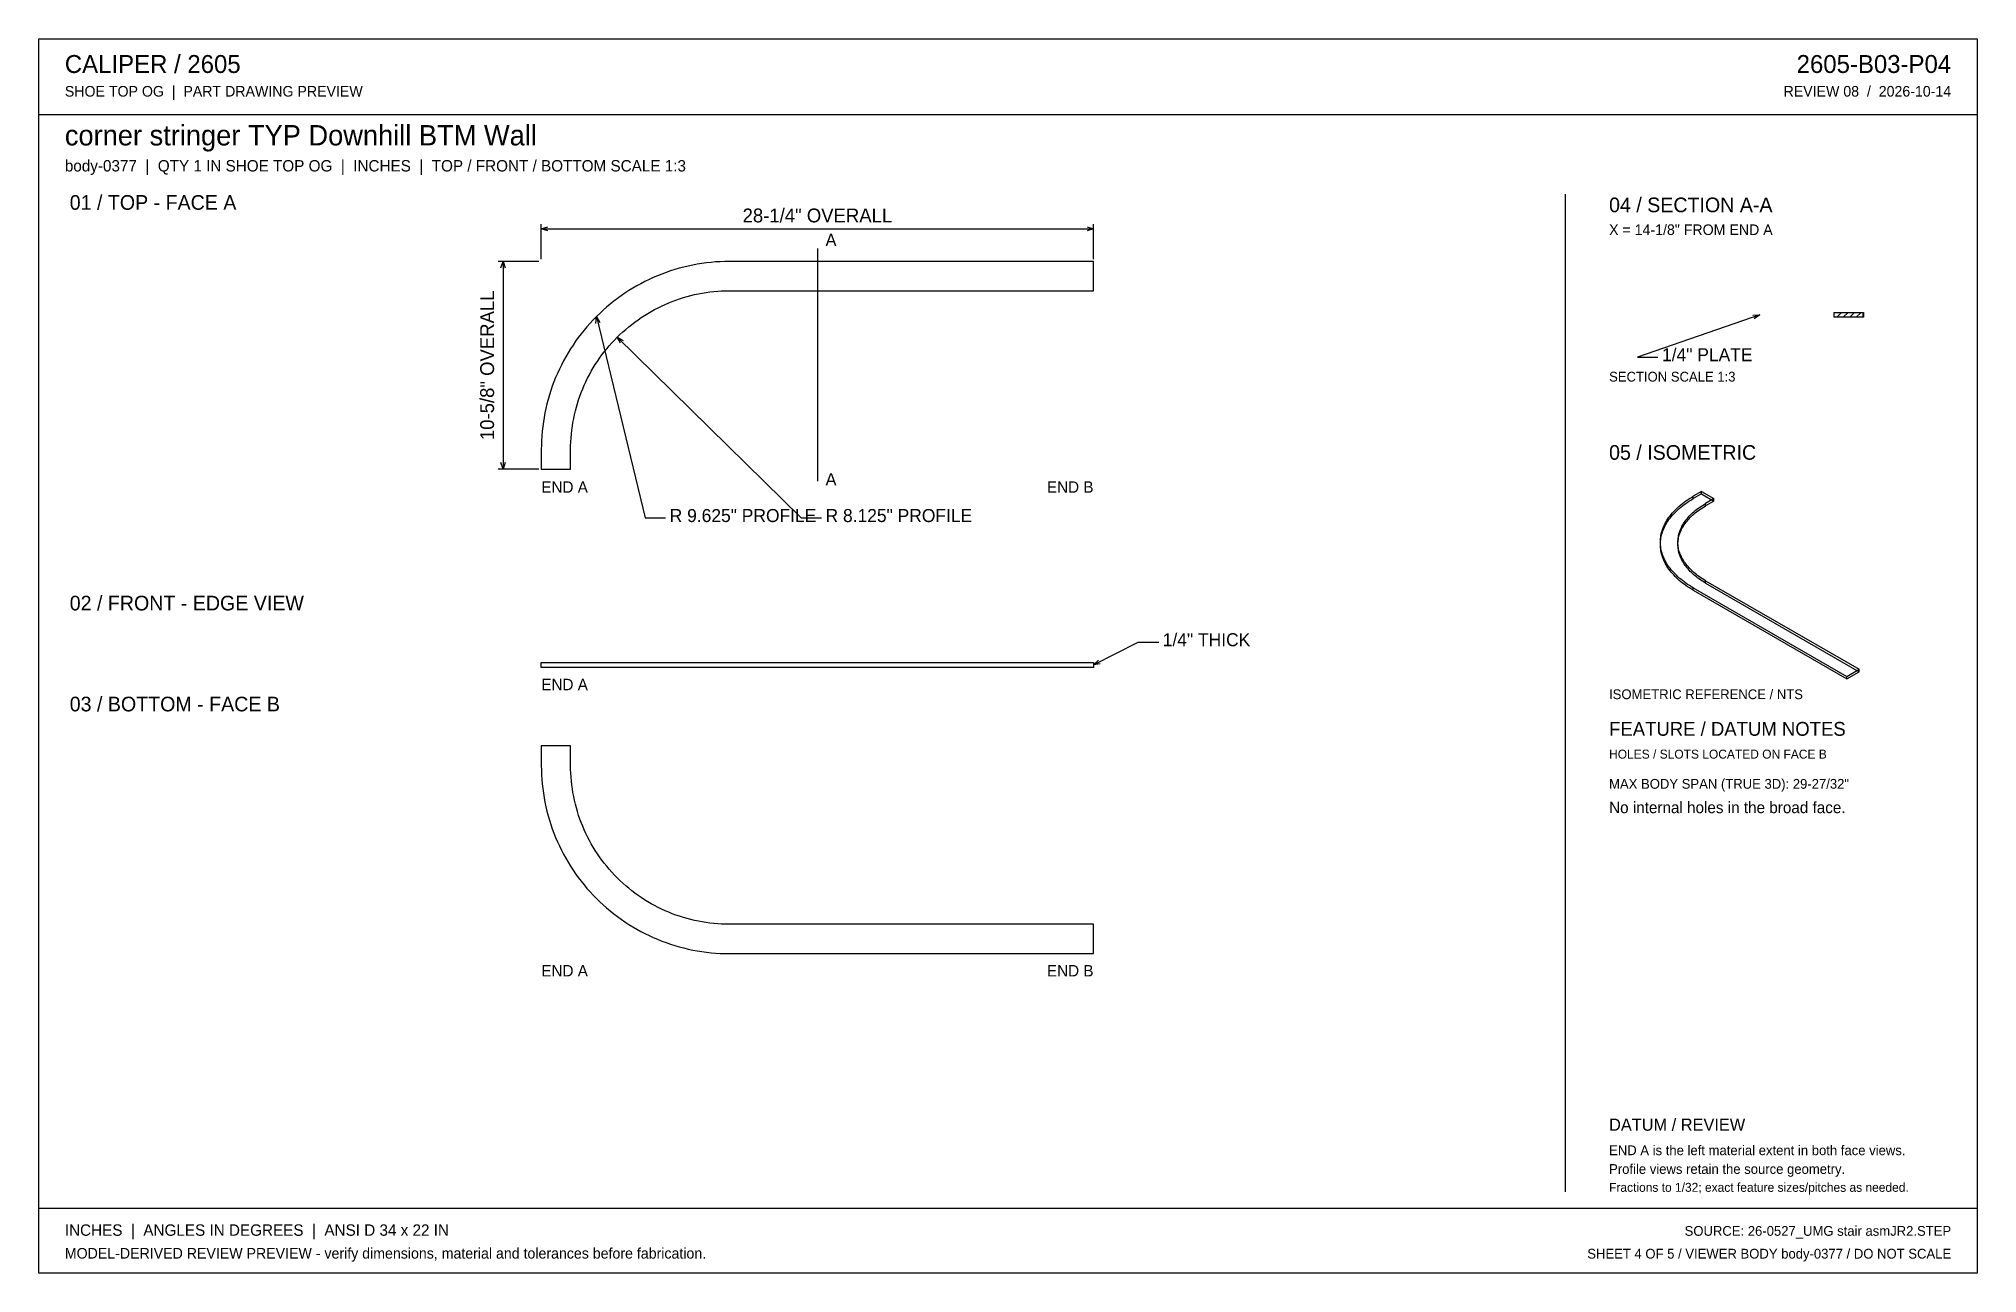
# Model space of a CAD drawing. Header units: inches. Extents: x 1.4 to 100.6, y 1.4 to 64.6.
import ezdxf
from ezdxf.enums import TextEntityAlignment as Align

# ---------------------------------------------------------------- set-up
doc = ezdxf.new("R2010")
doc.units = ezdxf.units.IN
doc.header["$MEASUREMENT"] = 0

msp = doc.modelspace()

# ---------------------------------------------------------------- linework, layer by layer
at = {"layer": 'ANNOTATION'}
for p, q in [((27.125, 53.312), (27.125, 55.104)), ((27.125, 54.854), (27.458, 54.958)), ((27.125, 54.854), (55.375, 54.854)), ((27.458, 54.75), (27.125, 54.854)), ((55.042, 54.958), (55.375, 54.854)), ((55.375, 54.854), (55.042, 54.75)), ((55.375, 53.312), (55.375, 55.104)), ((41.25, 53.854), (41.25, 41.938)), ((27, 53.187), (24.917, 53.187)), ((25.062, 52.854), (25.167, 53.187)), ((25.167, 53.187), (25.167, 42.563)), ((25.167, 53.187), (25.271, 52.854)), ((29.921, 50.02), (29.944, 50.368)), ((29.944, 50.368), (32.444, 40.063)), ((29.944, 50.368), (30.124, 50.069)), ((89.458, 50.458), (83.208, 48.292)), ((89.109, 50.448), (89.458, 50.458)), ((89.458, 50.458), (89.178, 50.251)), ((31.005, 49.308), (40.417, 40.063)), ((31.17, 49), (31.005, 49.308)), ((31.005, 49.308), (31.316, 49.148)), ((83.208, 48.292), (84.25, 48.292)), ((25.167, 42.563), (25.062, 42.896)), ((25.271, 42.896), (25.167, 42.563)), ((27, 42.563), (24.917, 42.563)), ((32.444, 40.063), (33.486, 40.063)), ((40.417, 40.063), (41.458, 40.063)), ((55.375, 32.542), (57.667, 33.708)), ((55.375, 32.542), (55.625, 32.786)), ((57.667, 33.708), (58.708, 33.708)), ((55.719, 32.6), (55.375, 32.542))]:
    msp.add_line(p, q, dxfattribs=at)
at = {"layer": 'OUTLINE'}
for p, q in [((1.417, 64.583), (100.583, 64.583)), ((1.417, 1.417), (1.417, 64.583)), ((100.583, 64.583), (100.583, 1.417)), ((1.417, 60.708), (100.583, 60.708)), ((79.5, 56.625), (79.5, 5.583)), ((33.507, 52.625), (33.286, 52.543)), ((33.731, 52.702), (33.507, 52.625)), ((33.956, 52.773), (33.731, 52.702)), ((34.183, 52.839), (33.956, 52.773)), ((34.411, 52.899), (34.183, 52.839)), ((34.641, 52.954), (34.411, 52.899)), ((34.872, 53.003), (34.641, 52.954)), ((35.104, 53.046), (34.872, 53.003)), ((35.338, 53.083), (35.104, 53.046)), ((35.572, 53.115), (35.338, 53.083)), ((35.807, 53.141), (35.572, 53.115)), ((36.042, 53.161), (35.807, 53.141)), ((36.278, 53.176), (36.042, 53.161)), ((36.514, 53.185), (36.278, 53.176)), ((36.75, 53.187), (36.514, 53.185)), ((55.375, 53.187), (36.75, 53.187)), ((55.375, 51.687), (55.375, 53.187)), ((31.601, 51.694), (31.403, 51.565)), ((31.802, 51.818), (31.601, 51.694)), ((32.006, 51.937), (31.802, 51.818)), ((32.213, 52.051), (32.006, 51.937)), ((32.422, 52.16), (32.213, 52.051)), ((32.635, 52.263), (32.422, 52.16)), ((32.85, 52.362), (32.635, 52.263)), ((33.067, 52.455), (32.85, 52.362)), ((33.286, 52.543), (33.067, 52.455)), ((35.165, 51.531), (35.361, 51.568)), ((35.361, 51.568), (35.558, 51.6)), ((35.558, 51.6), (35.755, 51.626)), ((35.755, 51.626), (35.954, 51.648)), ((35.954, 51.648), (36.152, 51.665)), ((36.152, 51.665), (36.351, 51.678)), ((36.351, 51.678), (36.551, 51.685)), ((36.551, 51.685), (36.75, 51.687)), ((36.75, 51.687), (55.375, 51.687)), ((30.286, 50.694), (30.113, 50.533)), ((30.463, 50.851), (30.286, 50.694)), ((30.644, 51.003), (30.463, 50.851)), ((30.828, 51.15), (30.644, 51.003)), ((31.016, 51.293), (30.828, 51.15)), ((31.208, 51.432), (31.016, 51.293)), ((31.403, 51.565), (31.208, 51.432)), ((32.573, 50.532), (32.745, 50.632)), ((32.745, 50.632), (32.92, 50.728)), ((32.92, 50.728), (33.097, 50.82)), ((33.097, 50.82), (33.276, 50.907)), ((33.276, 50.907), (33.457, 50.99)), ((33.457, 50.99), (33.641, 51.069)), ((33.641, 51.069), (33.826, 51.143)), ((33.826, 51.143), (34.013, 51.213)), ((34.013, 51.213), (34.201, 51.277)), ((34.201, 51.277), (34.391, 51.338)), ((34.391, 51.338), (34.583, 51.393)), ((34.583, 51.393), (34.776, 51.444)), ((34.776, 51.444), (34.97, 51.49)), ((34.97, 51.49), (35.165, 51.531)), ((93.271, 50.583), (94.771, 50.583)), ((93.271, 50.333), (93.271, 50.583)), ((93.396, 50.333), (93.646, 50.583)), ((93.729, 50.333), (93.979, 50.583)), ((94.062, 50.333), (94.312, 50.583)), ((94.396, 50.333), (94.646, 50.583)), ((94.729, 50.333), (94.771, 50.583)), ((94.771, 50.583), (94.771, 50.333)), ((29.31, 49.669), (29.162, 49.484)), ((29.462, 49.849), (29.31, 49.669)), ((29.618, 50.026), (29.462, 49.849)), ((29.779, 50.199), (29.618, 50.026)), ((29.944, 50.368), (29.779, 50.199)), ((30.113, 50.533), (29.944, 50.368)), ((31.294, 49.583), (31.443, 49.715)), ((31.443, 49.715), (31.596, 49.843)), ((31.596, 49.843), (31.751, 49.968)), ((31.751, 49.968), (31.91, 50.089)), ((31.91, 50.089), (32.072, 50.205)), ((32.072, 50.205), (32.236, 50.318)), ((32.236, 50.318), (32.403, 50.427)), ((32.403, 50.427), (32.573, 50.532)), ((94.771, 50.333), (93.271, 50.333)), ((28.618, 48.712), (28.494, 48.511)), ((28.747, 48.91), (28.618, 48.712)), ((28.881, 49.105), (28.747, 48.91)), ((29.019, 49.296), (28.881, 49.105)), ((29.162, 49.484), (29.019, 49.296)), ((30.345, 48.561), (30.469, 48.717)), ((30.469, 48.717), (30.598, 48.87)), ((30.598, 48.87), (30.73, 49.019)), ((30.73, 49.019), (30.865, 49.165)), ((30.865, 49.165), (31.005, 49.308)), ((31.005, 49.308), (31.147, 49.447)), ((31.147, 49.447), (31.294, 49.583)), ((28.049, 47.678), (27.951, 47.463)), ((28.153, 47.89), (28.049, 47.678)), ((28.262, 48.1), (28.153, 47.89)), ((28.375, 48.307), (28.262, 48.1)), ((28.494, 48.511), (28.375, 48.307)), ((29.681, 47.567), (29.781, 47.74)), ((29.781, 47.74), (29.886, 47.909)), ((29.886, 47.909), (29.994, 48.077)), ((29.994, 48.077), (30.107, 48.241)), ((30.107, 48.241), (30.224, 48.403)), ((30.224, 48.403), (30.345, 48.561)), ((27.688, 46.805), (27.611, 46.582)), ((27.77, 47.026), (27.688, 46.805)), ((27.858, 47.246), (27.77, 47.026)), ((27.951, 47.463), (27.858, 47.246)), ((29.169, 46.487), (29.243, 46.672)), ((29.243, 46.672), (29.322, 46.855)), ((29.322, 46.855), (29.405, 47.036)), ((29.405, 47.036), (29.493, 47.216)), ((29.493, 47.216), (29.584, 47.393)), ((29.584, 47.393), (29.681, 47.567)), ((27.359, 45.671), (27.31, 45.44)), ((27.413, 45.901), (27.359, 45.671)), ((27.474, 46.13), (27.413, 45.901)), ((27.539, 46.356), (27.474, 46.13)), ((27.611, 46.582), (27.539, 46.356)), ((28.868, 45.537), (28.919, 45.73)), ((28.919, 45.73), (28.975, 45.921)), ((28.975, 45.921), (29.035, 46.111)), ((29.035, 46.111), (29.1, 46.3)), ((29.1, 46.3), (29.169, 46.487)), ((27.197, 44.741), (27.171, 44.506)), ((27.229, 44.975), (27.197, 44.741)), ((27.267, 45.208), (27.229, 44.975)), ((27.31, 45.44), (27.267, 45.208)), ((28.686, 44.557), (28.713, 44.755)), ((28.713, 44.755), (28.745, 44.952)), ((28.745, 44.952), (28.781, 45.148)), ((28.781, 45.148), (28.822, 45.343)), ((28.822, 45.343), (28.868, 45.537)), ((27.128, 43.799), (27.125, 43.563)), ((27.137, 44.035), (27.128, 43.799)), ((27.151, 44.271), (27.137, 44.035)), ((27.171, 44.506), (27.151, 44.271)), ((28.625, 43.563), (28.627, 43.762)), ((28.627, 43.762), (28.635, 43.961)), ((28.635, 43.961), (28.647, 44.16)), ((28.647, 44.16), (28.664, 44.359)), ((28.664, 44.359), (28.686, 44.557)), ((27.125, 43.563), (27.125, 42.563)), ((28.625, 42.563), (28.625, 43.563)), ((27.125, 42.563), (28.625, 42.563)), ((85.266, 40.603), (85.343, 40.671)), ((85.343, 40.671), (85.423, 40.738)), ((85.423, 40.738), (85.505, 40.804)), ((85.423, 40.617), (85.505, 40.683)), ((85.505, 40.804), (85.591, 40.869)), ((85.505, 40.683), (85.591, 40.747)), ((85.591, 40.869), (85.679, 40.932)), ((85.591, 40.747), (85.679, 40.811)), ((85.679, 40.932), (85.769, 40.995)), ((85.679, 40.811), (85.769, 40.873)), ((85.769, 40.995), (85.863, 41.056)), ((85.769, 40.873), (85.863, 40.934)), ((85.863, 41.056), (85.958, 41.115)), ((85.863, 40.934), (85.958, 40.993)), ((85.958, 41.115), (86.057, 41.173)), ((85.958, 40.993), (86.057, 41.052)), ((86.478, 41.417), (86.057, 41.173)), ((86.478, 41.295), (86.057, 41.052)), ((86.057, 41.052), (86.057, 41.173)), ((86.446, 40.657), (86.525, 40.709)), ((86.478, 41.295), (86.478, 41.417)), ((86.478, 41.417), (87.111, 41.052)), ((86.478, 41.295), (87.111, 40.93)), ((86.525, 40.709), (86.606, 40.759)), ((86.606, 40.759), (86.689, 40.808)), ((86.606, 40.637), (86.689, 40.687)), ((87.111, 41.052), (86.689, 40.808)), ((87.111, 40.93), (86.689, 40.687)), ((86.689, 40.687), (86.689, 40.808)), ((87.111, 40.93), (87.111, 41.052)), ((84.548, 39.636), (84.584, 39.714)), ((84.584, 39.714), (84.623, 39.792)), ((84.584, 39.593), (84.623, 39.671)), ((84.623, 39.792), (84.666, 39.87)), ((84.623, 39.671), (84.666, 39.748)), ((84.666, 39.87), (84.712, 39.947)), ((84.666, 39.748), (84.712, 39.825)), ((84.712, 39.947), (84.761, 40.023)), ((84.712, 39.825), (84.761, 39.901)), ((84.761, 40.023), (84.813, 40.098)), ((84.761, 39.901), (84.813, 39.977)), ((84.813, 40.098), (84.868, 40.173)), ((84.813, 39.977), (84.868, 40.052)), ((84.868, 40.173), (84.927, 40.247)), ((84.868, 40.052), (84.927, 40.125)), ((84.927, 40.247), (84.989, 40.32)), ((84.927, 40.125), (84.989, 40.199)), ((84.989, 40.32), (85.054, 40.392)), ((84.989, 40.199), (85.054, 40.271)), ((85.054, 40.392), (85.122, 40.464)), ((85.054, 40.271), (85.122, 40.342)), ((85.122, 40.464), (85.193, 40.534)), ((85.122, 40.342), (85.193, 40.412)), ((85.193, 40.534), (85.266, 40.603)), ((85.193, 40.412), (85.266, 40.481)), ((85.266, 40.481), (85.343, 40.55)), ((85.343, 40.55), (85.423, 40.617)), ((85.479, 39.643), (85.515, 39.708)), ((85.515, 39.708), (85.554, 39.773)), ((85.554, 39.773), (85.595, 39.837)), ((85.554, 39.651), (85.595, 39.715)), ((85.595, 39.837), (85.639, 39.901)), ((85.595, 39.715), (85.639, 39.779)), ((85.639, 39.901), (85.686, 39.964)), ((85.639, 39.779), (85.686, 39.842)), ((85.686, 39.964), (85.736, 40.026)), ((85.686, 39.842), (85.736, 39.905)), ((85.736, 40.026), (85.788, 40.088)), ((85.736, 39.905), (85.788, 39.966)), ((85.788, 40.088), (85.842, 40.149)), ((85.788, 39.966), (85.842, 40.027)), ((85.842, 40.149), (85.9, 40.209)), ((85.842, 40.027), (85.9, 40.087)), ((85.9, 40.209), (85.96, 40.268)), ((85.9, 40.087), (85.96, 40.147)), ((85.96, 40.268), (86.022, 40.327)), ((85.96, 40.147), (86.022, 40.205)), ((86.022, 40.327), (86.087, 40.384)), ((86.022, 40.205), (86.087, 40.263)), ((86.087, 40.384), (86.154, 40.441)), ((86.087, 40.263), (86.154, 40.319)), ((86.154, 40.441), (86.224, 40.497)), ((86.154, 40.319), (86.224, 40.375)), ((86.224, 40.497), (86.296, 40.551)), ((86.224, 40.375), (86.296, 40.43)), ((86.296, 40.551), (86.37, 40.605)), ((86.296, 40.43), (86.37, 40.483)), ((86.37, 40.605), (86.446, 40.657)), ((86.37, 40.483), (86.446, 40.536)), ((86.446, 40.536), (86.525, 40.587)), ((86.525, 40.587), (86.606, 40.637)), ((84.376, 38.831), (84.378, 38.912)), ((84.378, 38.749), (84.376, 38.831)), ((84.376, 38.709), (84.378, 38.79)), ((84.378, 38.628), (84.376, 38.709)), ((84.378, 38.912), (84.383, 38.993)), ((84.378, 38.79), (84.383, 38.872)), ((84.383, 38.668), (84.378, 38.749)), ((84.383, 38.993), (84.392, 39.074)), ((84.383, 38.872), (84.392, 38.953)), ((84.392, 39.074), (84.404, 39.155)), ((84.392, 38.953), (84.404, 39.034)), ((84.404, 39.155), (84.419, 39.236)), ((84.404, 39.034), (84.419, 39.115)), ((84.419, 39.236), (84.438, 39.317)), ((84.419, 39.115), (84.438, 39.195)), ((84.438, 39.317), (84.461, 39.397)), ((84.438, 39.195), (84.461, 39.275)), ((84.461, 39.397), (84.486, 39.477)), ((84.461, 39.275), (84.486, 39.355)), ((84.486, 39.477), (84.516, 39.557)), ((84.486, 39.355), (84.516, 39.435)), ((84.516, 39.557), (84.548, 39.636)), ((84.516, 39.435), (84.548, 39.514)), ((84.548, 39.514), (84.584, 39.593)), ((85.27, 38.831), (85.272, 38.899)), ((85.272, 38.762), (85.27, 38.831)), ((85.27, 38.709), (85.272, 38.778)), ((85.272, 38.64), (85.27, 38.709)), ((85.272, 38.899), (85.276, 38.968)), ((85.272, 38.778), (85.276, 38.846)), ((85.276, 38.693), (85.272, 38.762)), ((85.276, 38.968), (85.284, 39.036)), ((85.276, 38.846), (85.284, 38.915)), ((85.284, 38.625), (85.276, 38.693)), ((85.284, 39.036), (85.294, 39.105)), ((85.284, 38.915), (85.294, 38.983)), ((85.294, 39.105), (85.307, 39.173)), ((85.294, 38.983), (85.307, 39.051)), ((85.307, 39.173), (85.323, 39.241)), ((85.307, 39.051), (85.323, 39.119)), ((85.323, 39.241), (85.342, 39.309)), ((85.323, 39.119), (85.342, 39.187)), ((85.342, 39.309), (85.364, 39.376)), ((85.342, 39.187), (85.364, 39.255)), ((85.364, 39.376), (85.388, 39.443)), ((85.364, 39.255), (85.388, 39.322)), ((85.388, 39.443), (85.416, 39.51)), ((85.388, 39.322), (85.416, 39.389)), ((85.416, 39.51), (85.446, 39.577)), ((85.416, 39.389), (85.446, 39.455)), ((85.446, 39.577), (85.479, 39.643)), ((85.446, 39.455), (85.479, 39.521)), ((85.479, 39.521), (85.515, 39.586)), ((85.515, 39.586), (85.554, 39.651)), ((84.383, 38.546), (84.378, 38.628)), ((84.392, 38.587), (84.383, 38.668)), ((84.392, 38.465), (84.383, 38.546)), ((84.404, 38.506), (84.392, 38.587)), ((84.404, 38.384), (84.392, 38.465)), ((84.419, 38.425), (84.404, 38.506)), ((84.419, 38.303), (84.404, 38.384)), ((84.438, 38.345), (84.419, 38.425)), ((84.438, 38.223), (84.419, 38.303)), ((84.461, 38.264), (84.438, 38.345)), ((84.461, 38.143), (84.438, 38.223)), ((84.486, 38.184), (84.461, 38.264)), ((84.486, 38.063), (84.461, 38.143)), ((84.516, 38.105), (84.486, 38.184)), ((84.516, 37.983), (84.486, 38.063)), ((84.548, 38.026), (84.516, 38.105)), ((84.548, 37.904), (84.516, 37.983)), ((84.584, 37.947), (84.548, 38.026)), ((84.584, 37.825), (84.548, 37.904)), ((84.623, 37.869), (84.584, 37.947)), ((84.623, 37.747), (84.584, 37.825)), ((84.666, 37.791), (84.623, 37.869)), ((84.666, 37.67), (84.623, 37.747)), ((84.712, 37.715), (84.666, 37.791)), ((84.761, 37.638), (84.712, 37.715)), ((85.276, 38.572), (85.272, 38.64)), ((85.284, 38.503), (85.276, 38.572)), ((85.294, 38.557), (85.284, 38.625)), ((85.294, 38.435), (85.284, 38.503)), ((85.307, 38.488), (85.294, 38.557)), ((85.307, 38.367), (85.294, 38.435)), ((85.323, 38.42), (85.307, 38.488)), ((85.323, 38.299), (85.307, 38.367)), ((85.342, 38.353), (85.323, 38.42)), ((85.342, 38.231), (85.323, 38.299)), ((85.364, 38.285), (85.342, 38.353)), ((85.364, 38.163), (85.342, 38.231)), ((85.388, 38.218), (85.364, 38.285)), ((85.388, 38.096), (85.364, 38.163)), ((85.416, 38.151), (85.388, 38.218)), ((85.416, 38.029), (85.388, 38.096)), ((85.446, 38.085), (85.416, 38.151)), ((85.446, 37.963), (85.416, 38.029)), ((85.479, 38.019), (85.446, 38.085)), ((85.479, 37.897), (85.446, 37.963)), ((85.515, 37.953), (85.479, 38.019)), ((85.515, 37.832), (85.479, 37.897)), ((85.554, 37.889), (85.515, 37.953)), ((85.554, 37.767), (85.515, 37.832)), ((85.595, 37.824), (85.554, 37.889)), ((85.595, 37.703), (85.554, 37.767)), ((85.639, 37.76), (85.595, 37.824)), ((85.639, 37.639), (85.595, 37.703)), ((85.686, 37.697), (85.639, 37.76)), ((85.736, 37.635), (85.686, 37.697)), ((84.712, 37.593), (84.666, 37.67)), ((84.761, 37.517), (84.712, 37.593)), ((84.813, 37.563), (84.761, 37.638)), ((84.813, 37.441), (84.761, 37.517)), ((84.868, 37.488), (84.813, 37.563)), ((84.868, 37.366), (84.813, 37.441)), ((84.927, 37.414), (84.868, 37.488)), ((84.927, 37.293), (84.868, 37.366)), ((84.989, 37.341), (84.927, 37.414)), ((84.989, 37.219), (84.927, 37.293)), ((85.054, 37.269), (84.989, 37.341)), ((85.054, 37.147), (84.989, 37.219)), ((85.122, 37.198), (85.054, 37.269)), ((85.122, 37.076), (85.054, 37.147)), ((85.193, 37.128), (85.122, 37.198)), ((85.193, 37.006), (85.122, 37.076)), ((85.266, 37.058), (85.193, 37.128)), ((85.266, 36.937), (85.193, 37.006)), ((85.343, 36.99), (85.266, 37.058)), ((85.343, 36.868), (85.266, 36.937)), ((85.423, 36.923), (85.343, 36.99)), ((85.423, 36.801), (85.343, 36.868)), ((85.505, 36.857), (85.423, 36.923)), ((85.505, 36.735), (85.423, 36.801)), ((85.591, 36.792), (85.505, 36.857)), ((85.591, 36.671), (85.505, 36.735)), ((85.679, 36.729), (85.591, 36.792)), ((85.686, 37.576), (85.639, 37.639)), ((85.769, 36.667), (85.679, 36.729)), ((85.736, 37.513), (85.686, 37.576)), ((85.788, 37.573), (85.736, 37.635)), ((85.788, 37.452), (85.736, 37.513)), ((85.842, 37.512), (85.788, 37.573)), ((85.842, 37.391), (85.788, 37.452)), ((85.9, 37.452), (85.842, 37.512)), ((85.9, 37.331), (85.842, 37.391)), ((85.96, 37.393), (85.9, 37.452)), ((85.96, 37.271), (85.9, 37.331)), ((86.022, 37.334), (85.96, 37.393)), ((86.022, 37.213), (85.96, 37.271)), ((86.087, 37.277), (86.022, 37.334)), ((86.087, 37.155), (86.022, 37.213)), ((86.154, 37.22), (86.087, 37.277)), ((86.154, 37.099), (86.087, 37.155)), ((86.224, 37.165), (86.154, 37.22)), ((86.224, 37.043), (86.154, 37.099)), ((86.296, 37.11), (86.224, 37.165)), ((86.296, 36.988), (86.224, 37.043)), ((86.37, 37.057), (86.296, 37.11)), ((86.37, 36.935), (86.296, 36.988)), ((86.446, 37.004), (86.37, 37.057)), ((86.446, 36.882), (86.37, 36.935)), ((86.525, 36.953), (86.446, 37.004)), ((86.525, 36.831), (86.446, 36.882)), ((86.606, 36.902), (86.525, 36.953)), ((86.606, 36.781), (86.525, 36.831)), ((86.689, 36.853), (86.606, 36.902)), ((86.689, 36.731), (86.606, 36.781)), ((86.689, 36.731), (86.689, 36.853)), ((86.689, 36.853), (94.54, 32.32)), ((86.689, 36.731), (94.54, 32.198)), ((85.679, 36.607), (85.591, 36.671)), ((85.769, 36.545), (85.679, 36.607)), ((85.863, 36.606), (85.769, 36.667)), ((85.863, 36.484), (85.769, 36.545)), ((85.958, 36.546), (85.863, 36.606)), ((85.958, 36.425), (85.863, 36.484)), ((86.057, 36.488), (85.958, 36.546)), ((86.057, 36.366), (85.958, 36.425)), ((86.057, 36.488), (93.908, 31.955)), ((86.057, 36.366), (86.057, 36.488)), ((86.057, 36.366), (93.908, 31.833)), ((27.125, 32.667), (55.375, 32.667)), ((27.125, 32.417), (27.125, 32.667)), ((55.375, 32.417), (27.125, 32.417)), ((55.375, 32.667), (55.375, 32.417)), ((93.908, 31.955), (94.54, 32.32)), ((93.908, 31.833), (94.54, 32.198)), ((93.908, 31.833), (93.908, 31.955)), ((94.54, 32.198), (94.54, 32.32)), ((28.625, 28.396), (27.125, 28.396)), ((27.125, 28.396), (27.125, 27.396)), ((28.625, 27.396), (28.625, 28.396)), ((27.125, 27.396), (27.128, 27.16)), ((27.128, 27.16), (27.137, 26.924)), ((27.137, 26.924), (27.151, 26.688)), ((28.627, 27.196), (28.625, 27.396)), ((28.635, 26.997), (28.627, 27.196)), ((28.647, 26.798), (28.635, 26.997)), ((28.664, 26.599), (28.647, 26.798)), ((27.151, 26.688), (27.171, 26.452)), ((27.171, 26.452), (27.197, 26.218)), ((27.197, 26.218), (27.229, 25.984)), ((27.229, 25.984), (27.267, 25.75)), ((28.686, 26.401), (28.664, 26.599)), ((28.713, 26.204), (28.686, 26.401)), ((28.745, 26.007), (28.713, 26.204)), ((28.781, 25.811), (28.745, 26.007)), ((28.822, 25.616), (28.781, 25.811)), ((27.267, 25.75), (27.31, 25.518)), ((27.31, 25.518), (27.359, 25.287)), ((27.359, 25.287), (27.413, 25.057)), ((27.413, 25.057), (27.474, 24.829)), ((27.474, 24.829), (27.539, 24.602)), ((28.868, 25.422), (28.822, 25.616)), ((28.919, 25.229), (28.868, 25.422)), ((28.975, 25.037), (28.919, 25.229)), ((29.035, 24.847), (28.975, 25.037)), ((29.1, 24.659), (29.035, 24.847)), ((27.539, 24.602), (27.611, 24.377)), ((27.611, 24.377), (27.688, 24.153)), ((27.688, 24.153), (27.77, 23.932)), ((27.77, 23.932), (27.858, 23.713)), ((29.169, 24.472), (29.1, 24.659)), ((29.243, 24.287), (29.169, 24.472)), ((29.322, 24.103), (29.243, 24.287)), ((29.405, 23.922), (29.322, 24.103)), ((29.493, 23.743), (29.405, 23.922)), ((27.858, 23.713), (27.951, 23.495)), ((27.951, 23.495), (28.049, 23.281)), ((28.049, 23.281), (28.153, 23.068)), ((28.153, 23.068), (28.262, 22.859)), ((28.262, 22.859), (28.375, 22.652)), ((29.584, 23.566), (29.493, 23.743)), ((29.681, 23.391), (29.584, 23.566)), ((29.781, 23.219), (29.681, 23.391)), ((29.886, 23.049), (29.781, 23.219)), ((29.994, 22.882), (29.886, 23.049)), ((30.107, 22.717), (29.994, 22.882)), ((28.375, 22.652), (28.494, 22.448)), ((28.494, 22.448), (28.618, 22.246)), ((28.618, 22.246), (28.747, 22.048)), ((28.747, 22.048), (28.881, 21.854)), ((28.881, 21.854), (29.019, 21.662)), ((30.224, 22.556), (30.107, 22.717)), ((30.345, 22.397), (30.224, 22.556)), ((30.469, 22.241), (30.345, 22.397)), ((30.598, 22.089), (30.469, 22.241)), ((30.73, 21.939), (30.598, 22.089)), ((30.865, 21.793), (30.73, 21.939)), ((29.019, 21.662), (29.162, 21.474)), ((29.162, 21.474), (29.31, 21.29)), ((29.31, 21.29), (29.462, 21.109)), ((29.462, 21.109), (29.618, 20.932)), ((29.618, 20.932), (29.779, 20.759)), ((31.005, 21.651), (30.865, 21.793)), ((31.147, 21.511), (31.005, 21.651)), ((31.294, 21.376), (31.147, 21.511)), ((31.443, 21.244), (31.294, 21.376)), ((31.596, 21.115), (31.443, 21.244)), ((31.751, 20.991), (31.596, 21.115)), ((31.91, 20.87), (31.751, 20.991)), ((32.072, 20.753), (31.91, 20.87)), ((29.779, 20.759), (29.944, 20.59)), ((29.944, 20.59), (30.113, 20.425)), ((30.113, 20.425), (30.286, 20.264)), ((30.286, 20.264), (30.463, 20.108)), ((30.463, 20.108), (30.644, 19.956)), ((30.644, 19.956), (30.828, 19.808)), ((32.236, 20.64), (32.072, 20.753)), ((32.403, 20.531), (32.236, 20.64)), ((32.573, 20.427), (32.403, 20.531)), ((32.745, 20.326), (32.573, 20.427)), ((32.92, 20.23), (32.745, 20.326)), ((33.097, 20.138), (32.92, 20.23)), ((33.276, 20.051), (33.097, 20.138)), ((33.457, 19.968), (33.276, 20.051)), ((33.641, 19.889), (33.457, 19.968)), ((33.826, 19.815), (33.641, 19.889)), ((30.828, 19.808), (31.016, 19.665)), ((31.016, 19.665), (31.208, 19.527)), ((31.208, 19.527), (31.403, 19.393)), ((31.403, 19.393), (31.601, 19.264)), ((31.601, 19.264), (31.802, 19.14)), ((31.802, 19.14), (32.006, 19.021)), ((32.006, 19.021), (32.213, 18.907)), ((32.213, 18.907), (32.422, 18.799)), ((34.013, 19.746), (33.826, 19.815)), ((34.201, 19.681), (34.013, 19.746)), ((34.391, 19.621), (34.201, 19.681)), ((34.583, 19.565), (34.391, 19.621)), ((34.776, 19.514), (34.583, 19.565)), ((34.97, 19.468), (34.776, 19.514)), ((35.165, 19.427), (34.97, 19.468)), ((35.361, 19.39), (35.165, 19.427)), ((35.558, 19.359), (35.361, 19.39)), ((35.755, 19.332), (35.558, 19.359)), ((35.954, 19.31), (35.755, 19.332)), ((36.152, 19.293), (35.954, 19.31)), ((36.351, 19.281), (36.152, 19.293)), ((36.551, 19.273), (36.351, 19.281)), ((36.75, 19.271), (36.551, 19.273)), ((55.375, 19.271), (36.75, 19.271)), ((55.375, 17.771), (55.375, 19.271)), ((32.422, 18.799), (32.635, 18.695)), ((32.635, 18.695), (32.85, 18.597)), ((32.85, 18.597), (33.067, 18.503)), ((33.067, 18.503), (33.286, 18.416)), ((33.286, 18.416), (33.507, 18.333)), ((33.507, 18.333), (33.731, 18.257)), ((33.731, 18.257), (33.956, 18.185)), ((33.956, 18.185), (34.183, 18.119)), ((34.183, 18.119), (34.411, 18.059)), ((34.411, 18.059), (34.641, 18.005)), ((34.641, 18.005), (34.872, 17.956)), ((34.872, 17.956), (35.104, 17.913)), ((35.104, 17.913), (35.338, 17.875)), ((35.338, 17.875), (35.572, 17.843)), ((35.572, 17.843), (35.807, 17.817)), ((35.807, 17.817), (36.042, 17.797)), ((36.042, 17.797), (36.278, 17.782)), ((36.278, 17.782), (36.514, 17.774)), ((36.514, 17.774), (36.75, 17.771)), ((36.75, 17.771), (55.375, 17.771)), ((1.417, 4.75), (100.583, 4.75)), ((100.583, 1.417), (1.417, 1.417))]:
    msp.add_line(p, q, dxfattribs=at)

# ---------------------------------------------------------------- texts
at = {"layer": 'ANNOTATION'}
for s, height, p in [('CALIPER / 2605', 0.91667, (2.75, 62.833)), ('SHOE TOP OG  |  PART DRAWING PREVIEW', 0.54167, (2.75, 61.625)), ('corner stringer TYP Downhill BTM Wall', 1.04167, (2.75, 59.125)), ('body-0377  |  QTY 1 IN SHOE TOP OG  |  INCHES  |  TOP / FRONT / BOTTOM SCALE 1:3', 0.58333, (2.75, 57.792)), ('01 / TOP - FACE A', 0.75, (3, 55.833)), ('04 / SECTION A-A', 0.75, (81.75, 55.708)), ('A', 0.625, (41.667, 53.979)), ('X = 14-1/8" FROM END A', 0.54167, (81.75, 54.542)), ('1/4" PLATE', 0.6667, (84.458, 48.083)), ('SECTION SCALE 1:3', 0.5, (81.75, 47.042)), ('05 / ISOMETRIC', 0.75, (81.75, 43.042)), ('END A', 0.5833, (27.125, 41.354)), ('A', 0.625, (41.667, 41.729)), ('R 9.625" PROFILE', 0.66667, (33.694, 39.854)), ('R 8.125" PROFILE', 0.66667, (41.667, 39.854)), ('02 / FRONT - EDGE VIEW', 0.75, (3, 35.333)), ('1/4" THICK', 0.6667, (58.917, 33.5)), ('END A', 0.5833, (27.125, 31.25)), ('03 / BOTTOM - FACE B', 0.75, (3, 30.167)), ('ISOMETRIC REFERENCE / NTS', 0.5, (81.75, 30.792)), ('FEATURE / DATUM NOTES', 0.70833, (81.75, 28.917)), ('HOLES / SLOTS LOCATED ON FACE B', 0.45833, (81.75, 27.75)), ('MAX BODY SPAN (TRUE 3D): 29-27/32"', 0.5, (81.75, 26.208)), ('No internal holes in the broad face.', 0.58333, (81.75, 24.958)), ('END A', 0.5833, (27.125, 16.604)), ('DATUM / REVIEW', 0.625, (81.75, 8.708)), ('END A is the left material extent in both face views.', 0.5, (81.75, 7.458)), ('Profile views retain the source geometry.', 0.5, (81.75, 6.5)), ('Fractions to 1/32; exact feature sizes/pitches as needed.', 0.45833, (81.75, 5.583)), ('INCHES  |  ANGLES IN DEGREES  |  ANSI D 34 x 22 IN', 0.58333, (2.75, 3.333)), ('MODEL-DERIVED REVIEW PREVIEW - verify dimensions, material and tolerances before fabrication.', 0.54167, (2.75, 2.167))]:
    msp.add_text(s, height=height, dxfattribs=at).set_placement(p)
for s, height, p in [('2605-B03-P04', 0.91667, (99.25, 62.833)), ('REVIEW 08  /  2026-10-14', 0.54167, (99.25, 61.625)), ('END B', 0.5833, (55.375, 41.354)), ('END B', 0.5833, (55.375, 16.604)), ('SOURCE: 26-0527_UMG stair asmJR2.STEP', 0.5, (99.25, 3.333)), ('SHEET 4 OF 5 / VIEWER BODY body-0377 / DO NOT SCALE', 0.5, (99.25, 2.167))]:
    msp.add_text(s, height=height, dxfattribs=at).set_placement(p, align=Align.RIGHT)
msp.add_text('28-1/4" OVERALL', height=0.70833, dxfattribs=at).set_placement((41.25, 55.187), align=Align.CENTER)
msp.add_text('10-5/8" OVERALL', height=0.70833, rotation=90, dxfattribs=at).set_placement((24.708, 47.875), align=Align.CENTER)

doc.saveas('drawing.dxf')
